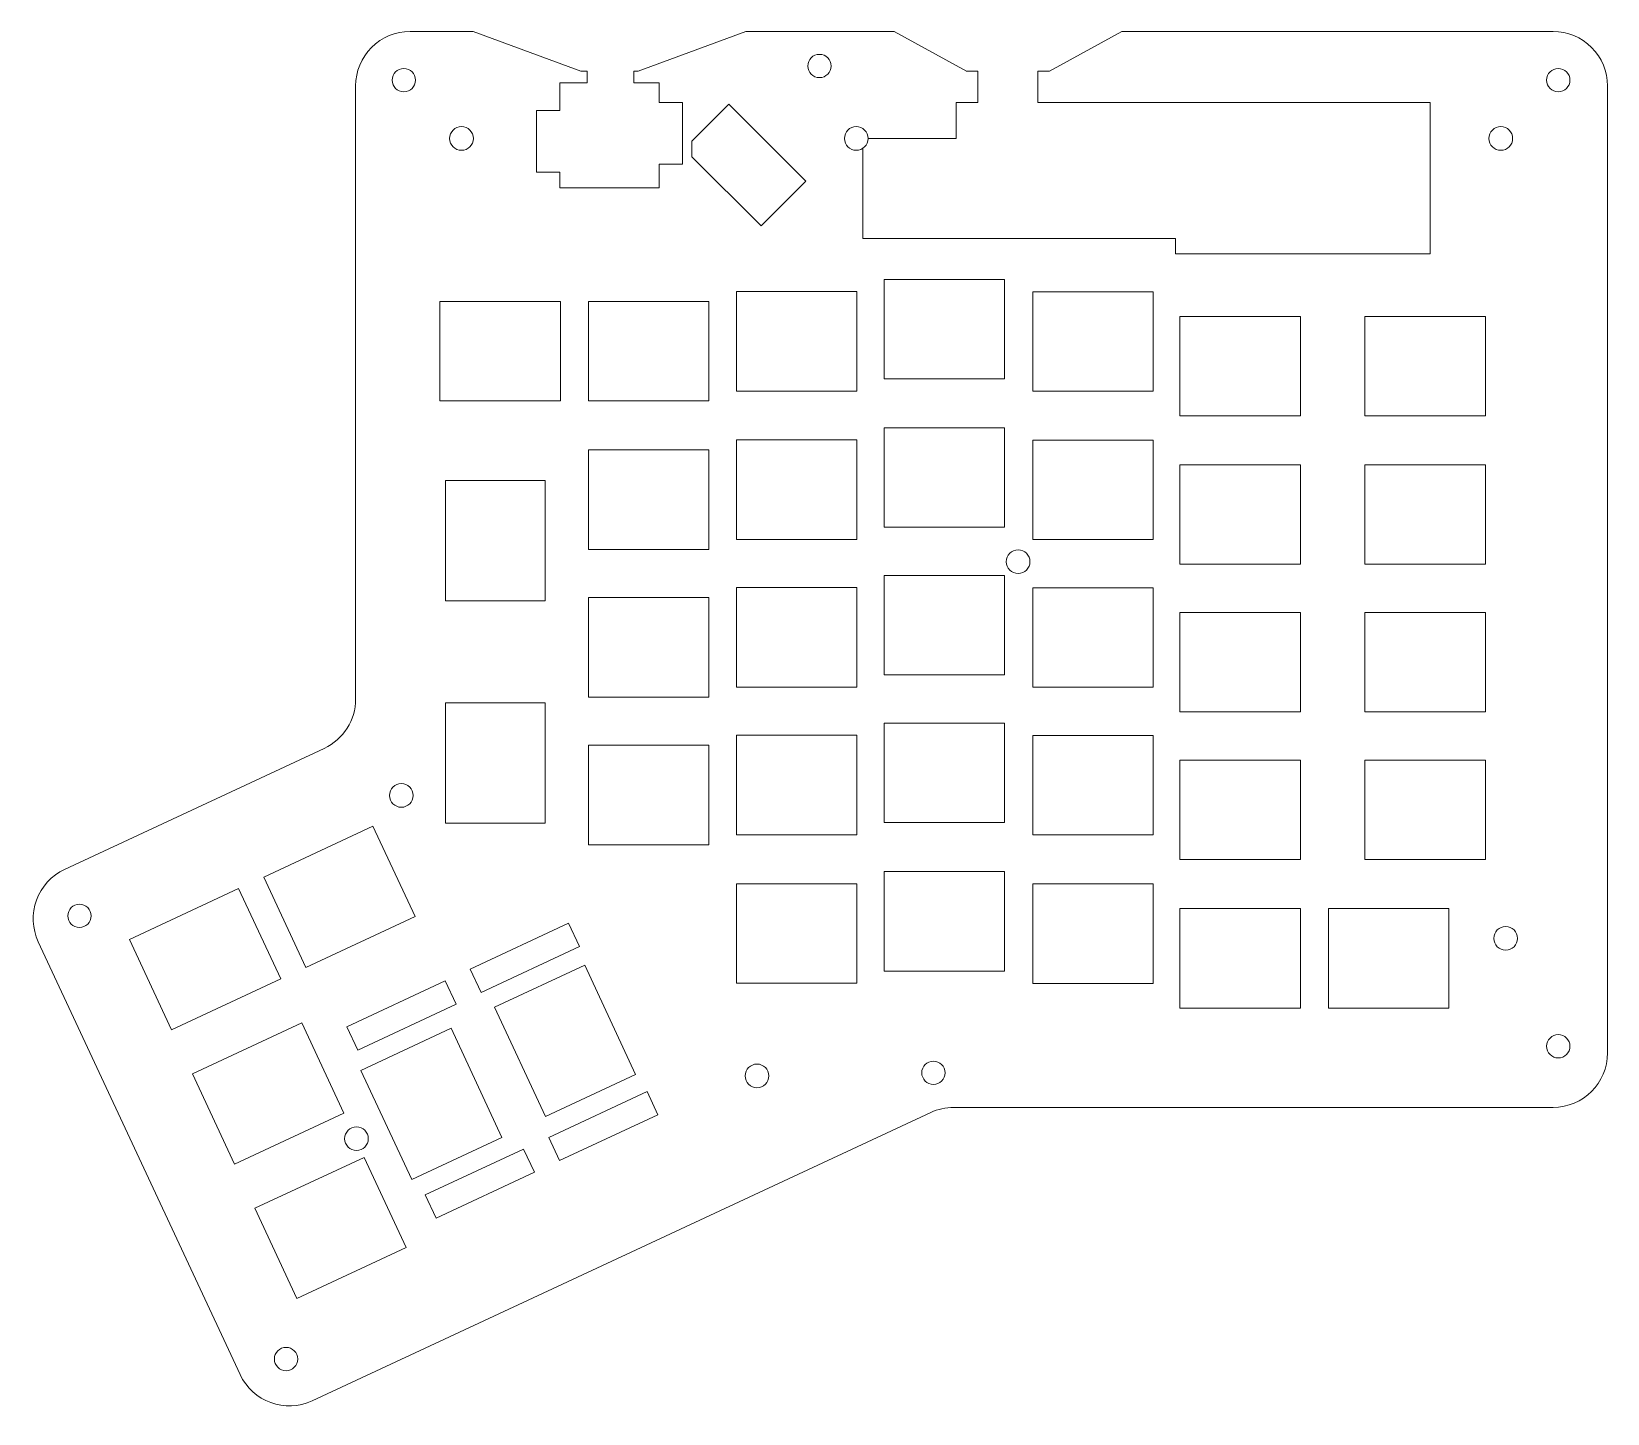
# Model space of a CAD drawing. Header units: inches. Extents: x -15.7 to -7.72, y 1.7 to 8.7.
import ezdxf

# ---------------------------------------------------------------- set-up
doc = ezdxf.new("R2010")
doc.units = ezdxf.units.IN
doc.header["$MEASUREMENT"] = 0
doc.layers.add('Master Layer 2', color=7, linetype='Continuous')

msp = doc.modelspace()

# ---------------------------------------------------------------- linework, layer by layer
at = {"lineweight": 9}
for points in [[(-13.7863, 8.7033), (-13.8594, 8.7033), (-13.9295, 8.6742), (-13.9812, 8.6225), (-13.9812, 8.6225), (-14.0329, 8.5709), (-14.0619, 8.5008), (-14.0619, 8.4277)], [(-7.7199, 8.4277), (-7.7199, 8.5008), (-7.749, 8.5709), (-7.8006, 8.6225), (-7.8006, 8.6225), (-7.8523, 8.6742), (-7.9224, 8.7033), (-7.9955, 8.7033)], [(-15.5364, 4.4587), (-15.6027, 4.4278), (-15.6539, 4.3719), (-15.6789, 4.3032), (-15.6789, 4.3032), (-15.7039, 4.2345), (-15.7006, 4.1587), (-15.6697, 4.0925)]]:
    msp.add_open_spline(points, degree=3, knots=[0, 0, 0, 0, 0.333333, 0.333333, 0.333333, 0.333333, 1, 1, 1, 1], dxfattribs=at)
for points in [[(-13.4669, 8.7033), (-13.4669, 8.7033), (-13.7863, 8.7033), (-13.7863, 8.7033)], [(-13.4669, 8.7033), (-13.4669, 8.7033), (-12.9205, 8.502), (-12.9205, 8.502)], [(-12.6314, 8.502), (-12.6314, 8.502), (-12.0849, 8.7033), (-12.0849, 8.7033)], [(-11.3339, 8.7033), (-11.3339, 8.7033), (-12.0849, 8.7033), (-12.0849, 8.7033)], [(-11.3339, 8.7033), (-11.3339, 8.7033), (-10.9676, 8.502), (-10.9676, 8.502)], [(-10.5473, 8.502), (-10.5473, 8.502), (-10.1809, 8.7033), (-10.1809, 8.7033)], [(-7.9955, 8.7033), (-7.9955, 8.7033), (-10.1809, 8.7033), (-10.1809, 8.7033)], [(-12.9205, 8.502), (-12.9205, 8.502), (-12.8895, 8.502), (-12.8895, 8.502)], [(-12.8895, 8.4429), (-12.8895, 8.4429), (-12.8895, 8.502), (-12.8895, 8.502)], [(-12.6533, 8.502), (-12.6533, 8.502), (-12.6533, 8.4429), (-12.6533, 8.4429)], [(-12.6533, 8.502), (-12.6533, 8.502), (-12.6314, 8.502), (-12.6314, 8.502)], [(-10.9686, 8.502), (-10.9686, 8.502), (-10.9095, 8.502), (-10.9095, 8.502)], [(-10.9095, 8.502), (-10.9095, 8.502), (-10.9095, 8.3444), (-10.9095, 8.3444)], [(-10.6063, 8.502), (-10.6063, 8.502), (-10.6063, 8.3444), (-10.6063, 8.3444)], [(-10.6063, 8.502), (-10.6063, 8.502), (-10.5473, 8.502), (-10.5473, 8.502)], [(-14.0619, 8.4277), (-14.0619, 8.4277), (-14.0619, 5.3218), (-14.0619, 5.3218)], [(-13.0273, 8.4429), (-13.0273, 8.4429), (-13.0273, 8.3034), (-13.0273, 8.3034)], [(-12.8895, 8.4429), (-12.8895, 8.4429), (-13.0273, 8.4429), (-13.0273, 8.4429)], [(-12.5245, 8.4429), (-12.5245, 8.4429), (-12.6533, 8.4429), (-12.6533, 8.4429)], [(-12.5245, 8.3444), (-12.5245, 8.3444), (-12.5245, 8.4429), (-12.5245, 8.4429)], [(-7.7199, 3.5289), (-7.7199, 3.5289), (-7.7199, 8.4277), (-7.7199, 8.4277)], [(-13.0273, 8.3034), (-13.0273, 8.3034), (-13.1453, 8.3034), (-13.1453, 8.3034)], [(-13.1453, 7.99), (-13.1453, 7.99), (-13.1453, 8.3034), (-13.1453, 8.3034)], [(-12.5245, 8.3444), (-12.5245, 8.3444), (-12.4066, 8.3444), (-12.4066, 8.3444)], [(-12.4066, 8.0311), (-12.4066, 8.0311), (-12.4066, 8.3444), (-12.4066, 8.3444)], [(-10.9095, 8.3444), (-10.9095, 8.3444), (-11.0194, 8.3444), (-11.0194, 8.3444)], [(-11.0194, 8.3444), (-11.0194, 8.3444), (-11.0194, 8.1613), (-11.0194, 8.1613)], [(-8.6179, 8.3444), (-8.6179, 8.3444), (-10.6063, 8.3444), (-10.6063, 8.3444)], [(-8.6179, 7.5767), (-8.6179, 7.5767), (-8.6179, 8.3444), (-8.6179, 8.3444)], [(-11.4656, 8.1613), (-11.4656, 8.1613), (-11.0194, 8.1613), (-11.0194, 8.1613)], [(-11.4919, 7.6555), (-11.4919, 7.6555), (-11.4919, 8.112), (-11.4919, 8.112)], [(-13.0273, 7.9901), (-13.0273, 7.9901), (-13.1453, 7.99), (-13.1453, 7.99)], [(-13.0273, 7.9901), (-13.0273, 7.9901), (-13.0273, 7.9114), (-13.0273, 7.9114)], [(-12.5245, 7.9114), (-12.5245, 7.9114), (-12.5245, 8.0312), (-12.5245, 8.0312)], [(-12.5245, 8.0312), (-12.5245, 8.0312), (-12.4066, 8.0311), (-12.4066, 8.0311)], [(-13.0273, 7.9114), (-13.0273, 7.9114), (-12.5245, 7.9114), (-12.5245, 7.9114)], [(-9.9085, 7.6555), (-9.9085, 7.6555), (-11.4919, 7.6555), (-11.4919, 7.6555)], [(-9.9085, 7.6555), (-9.9085, 7.6555), (-9.9085, 7.5767), (-9.9085, 7.5767)], [(-9.9085, 7.5767), (-9.9085, 7.5767), (-8.6179, 7.5767), (-8.6179, 7.5767)], [(-14.2211, 5.072), (-14.124, 5.1173), (-14.0619, 5.2147), (-14.0619, 5.3218)], [(-14.2211, 5.072), (-14.2211, 5.072), (-15.5364, 4.4587), (-15.5364, 4.4587)], [(-15.6697, 4.0925), (-15.6697, 4.0925), (-14.6475, 1.9003), (-14.6475, 1.9003)], [(-7.9955, 3.2533), (-7.8433, 3.2533), (-7.7199, 3.3766), (-7.7199, 3.5288)], [(-14.2813, 1.767), (-14.2813, 1.767), (-11.1487, 3.2274), (-11.1487, 3.2274)], [(-11.0322, 3.2533), (-11.0725, 3.2533), (-11.1122, 3.2444), (-11.1487, 3.2274)], [(-11.0322, 3.2533), (-11.0322, 3.2533), (-7.9955, 3.2533), (-7.9955, 3.2533)], [(-14.6475, 1.9003), (-14.5832, 1.7624), (-14.4192, 1.7027), (-14.2813, 1.767)]]:
    msp.add_open_spline(points, degree=3, dxfattribs=at)
at = {"color": 1, "lineweight": 9}
for points in [[(-12.1711, 8.3346), (-12.1711, 8.3346), (-12.358, 8.1477), (-12.358, 8.1477)], [(-12.1711, 8.3346), (-12.1711, 8.3346), (-11.7813, 7.9449), (-11.7813, 7.9449)], [(-12.358, 8.1477), (-12.358, 8.1477), (-12.358, 8.0691), (-12.358, 8.0691)], [(-12.358, 8.0691), (-12.358, 8.0691), (-12.0076, 7.7186), (-12.0076, 7.7186)], [(-11.7813, 7.9449), (-11.7813, 7.9449), (-12.0076, 7.7186), (-12.0076, 7.7186)]]:
    msp.add_open_spline(points, degree=3, dxfattribs=at)
at = {"layer": 'Master Layer 2', "color": 1, "lineweight": 9}
for points in [[(-11.3851, 6.9439), (-10.7748, 6.9439), (-10.7748, 7.4479), (-11.3851, 7.4479), (-11.3851, 6.9439)], [(-12.1329, 6.8822), (-11.5227, 6.8822), (-11.5227, 7.3862), (-12.1329, 7.3862), (-12.1329, 6.8822)], [(-10.632, 6.8814), (-10.0218, 6.8814), (-10.0218, 7.3854), (-10.632, 7.3854), (-10.632, 6.8814)], [(-13.635, 6.8319), (-13.0248, 6.8319), (-13.0248, 7.3359), (-13.635, 7.3359), (-13.635, 6.8319)], [(-12.883, 6.8319), (-12.2728, 6.8319), (-12.2728, 7.3359), (-12.883, 7.3359), (-12.883, 6.8319)], [(-9.8857, 6.7562), (-9.2754, 6.7562), (-9.2754, 7.2601), (-9.8857, 7.2601), (-9.8857, 6.7562)], [(-8.9487, 6.7562), (-8.3384, 6.7562), (-8.3384, 7.2601), (-8.9487, 7.2601), (-8.9487, 6.7562)], [(-12.1329, 6.1302), (-11.5227, 6.1302), (-11.5227, 6.6342), (-12.1329, 6.6342), (-12.1329, 6.1302)], [(-11.3851, 6.192), (-10.7748, 6.192), (-10.7748, 6.6959), (-11.3851, 6.6959), (-11.3851, 6.192)], [(-10.632, 6.1295), (-10.0218, 6.1295), (-10.0218, 6.6334), (-10.632, 6.6334), (-10.632, 6.1295)], [(-12.883, 6.0799), (-12.2728, 6.0799), (-12.2728, 6.5839), (-12.883, 6.5839), (-12.883, 6.0799)], [(-9.8857, 6.0042), (-9.2754, 6.0042), (-9.2754, 6.5082), (-9.8857, 6.5082), (-9.8857, 6.0042)], [(-8.9487, 6.0042), (-8.3384, 6.0042), (-8.3384, 6.5082), (-8.9487, 6.5082), (-8.9487, 6.0042)], [(-11.3851, 5.4439), (-10.7748, 5.4439), (-10.7748, 5.9479), (-11.3851, 5.9479), (-11.3851, 5.4439)], [(-12.883, 5.3319), (-12.2728, 5.3319), (-12.2728, 5.8359), (-12.883, 5.8359), (-12.883, 5.3319)], [(-12.1329, 5.3822), (-11.5227, 5.3822), (-11.5227, 5.8862), (-12.1329, 5.8862), (-12.1329, 5.3822)], [(-10.632, 5.3814), (-10.0218, 5.3814), (-10.0218, 5.8854), (-10.632, 5.8854), (-10.632, 5.3814)], [(-9.8857, 5.2562), (-9.2754, 5.2562), (-9.2754, 5.7601), (-9.8857, 5.7601), (-9.8857, 5.2562)], [(-8.9487, 5.2562), (-8.3384, 5.2562), (-8.3384, 5.7601), (-8.9487, 5.7601), (-8.9487, 5.2562)], [(-11.3851, 4.6959), (-10.7748, 4.6959), (-10.7748, 5.1998), (-11.3851, 5.1998), (-11.3851, 4.6959)], [(-12.1329, 4.6342), (-11.5227, 4.6342), (-11.5227, 5.1381), (-12.1329, 5.1381), (-12.1329, 4.6342)], [(-10.632, 4.6334), (-10.0218, 4.6334), (-10.0218, 5.1373), (-10.632, 5.1373), (-10.632, 4.6334)], [(-12.883, 4.5839), (-12.2728, 4.5839), (-12.2728, 5.0878), (-12.883, 5.0878), (-12.883, 4.5839)], [(-9.8857, 4.5082), (-9.2754, 4.5082), (-9.2754, 5.0121), (-9.8857, 5.0121), (-9.8857, 4.5082)], [(-8.9487, 4.5082), (-8.3384, 4.5082), (-8.3384, 5.0121), (-8.9487, 5.0121), (-8.9487, 4.5082)], [(-11.3851, 3.9439), (-10.7748, 3.9439), (-10.7748, 4.4479), (-11.3851, 4.4479), (-11.3851, 3.9439)], [(-12.1329, 3.8822), (-11.5227, 3.8822), (-11.5227, 4.3862), (-12.1329, 4.3862), (-12.1329, 3.8822)], [(-10.632, 3.8814), (-10.0218, 3.8814), (-10.0218, 4.3854), (-10.632, 4.3854), (-10.632, 3.8814)], [(-9.8857, 3.7562), (-9.2754, 3.7562), (-9.2754, 4.2601), (-9.8857, 4.2601), (-9.8857, 3.7562)], [(-9.1337, 3.7562), (-8.5235, 3.7562), (-8.5235, 4.2601), (-9.1337, 4.2601), (-9.1337, 3.7562)]]:
    msp.add_lwpolyline(points, close=True, dxfattribs=at)
for points in [[(-11.7712, 8.5286), (-11.7712, 8.5612), (-11.7447, 8.5877), (-11.7121, 8.5877), (-11.7121, 8.5877), (-11.6795, 8.5877), (-11.653, 8.5612), (-11.653, 8.5286), (-11.653, 8.5286), (-11.653, 8.496), (-11.6795, 8.4696), (-11.7121, 8.4696), (-11.7121, 8.4696), (-11.7447, 8.4696), (-11.7712, 8.496), (-11.7712, 8.5286)], [(-13.8768, 8.457), (-13.8768, 8.4896), (-13.8504, 8.5161), (-13.8177, 8.5161), (-13.8177, 8.5161), (-13.7851, 8.5161), (-13.7587, 8.4896), (-13.7587, 8.457), (-13.7587, 8.457), (-13.7587, 8.4244), (-13.7851, 8.398), (-13.8177, 8.398), (-13.8177, 8.398), (-13.8504, 8.398), (-13.8768, 8.4244), (-13.8768, 8.457)], [(-8.0283, 8.457), (-8.0283, 8.4896), (-8.0018, 8.5161), (-7.9692, 8.5161), (-7.9692, 8.5161), (-7.9366, 8.5161), (-7.9102, 8.4896), (-7.9102, 8.457), (-7.9102, 8.457), (-7.9102, 8.4244), (-7.9366, 8.398), (-7.9692, 8.398), (-7.9692, 8.398), (-8.0018, 8.398), (-8.0283, 8.4244), (-8.0283, 8.457)], [(-13.5856, 8.1616), (-13.5856, 8.1948), (-13.5587, 8.2216), (-13.5256, 8.2216), (-13.5256, 8.2216), (-13.4925, 8.2216), (-13.4656, 8.1948), (-13.4656, 8.1616), (-13.4656, 8.1616), (-13.4656, 8.1285), (-13.4925, 8.1016), (-13.5256, 8.1016), (-13.5256, 8.1016), (-13.5587, 8.1016), (-13.5856, 8.1285), (-13.5856, 8.1616)], [(-8.3206, 8.1616), (-8.3206, 8.1948), (-8.2937, 8.2216), (-8.2606, 8.2216), (-8.2606, 8.2216), (-8.2275, 8.2216), (-8.2006, 8.1948), (-8.2006, 8.1616), (-8.2006, 8.1616), (-8.2006, 8.1285), (-8.2275, 8.1016), (-8.2606, 8.1016), (-8.2606, 8.1016), (-8.2937, 8.1016), (-8.3206, 8.1285), (-8.3206, 8.1616)], [(-13.1023, 5.8191), (-13.1023, 5.8191), (-13.1023, 6.4293), (-13.1023, 6.4293), (-13.1023, 6.4293), (-13.1023, 6.4293), (-13.6063, 6.4293), (-13.6063, 6.4293), (-13.6063, 6.4293), (-13.6063, 6.4293), (-13.6063, 5.8191), (-13.6063, 5.8191), (-13.6063, 5.8191), (-13.6063, 5.8191), (-13.1023, 5.8191), (-13.1023, 5.8191)], [(-10.7656, 6.0176), (-10.7656, 6.0508), (-10.7387, 6.0776), (-10.7056, 6.0776), (-10.7056, 6.0776), (-10.6725, 6.0776), (-10.6456, 6.0508), (-10.6456, 6.0176), (-10.6456, 6.0176), (-10.6456, 5.9845), (-10.6725, 5.9576), (-10.7056, 5.9576), (-10.7056, 5.9576), (-10.7387, 5.9576), (-10.7656, 5.9845), (-10.7656, 6.0176)], [(-13.1023, 4.6931), (-13.1023, 4.6931), (-13.1023, 5.3033), (-13.1023, 5.3033), (-13.1023, 5.3033), (-13.1023, 5.3033), (-13.6063, 5.3033), (-13.6063, 5.3033), (-13.6063, 5.3033), (-13.6063, 5.3033), (-13.6063, 4.6931), (-13.6063, 4.6931), (-13.6063, 4.6931), (-13.6063, 4.6931), (-13.1023, 4.6931), (-13.1023, 4.6931)], [(-13.8906, 4.8336), (-13.8906, 4.8668), (-13.8637, 4.8936), (-13.8306, 4.8936), (-13.8306, 4.8936), (-13.7975, 4.8936), (-13.7706, 4.8668), (-13.7706, 4.8336), (-13.7706, 4.8336), (-13.7706, 4.8005), (-13.7975, 4.7736), (-13.8306, 4.7736), (-13.8306, 4.7736), (-13.8637, 4.7736), (-13.8906, 4.8005), (-13.8906, 4.8336)], [(-13.9741, 4.6773), (-13.9741, 4.6773), (-14.5271, 4.4194), (-14.5271, 4.4194), (-14.5271, 4.4194), (-14.5271, 4.4194), (-14.3142, 3.9627), (-14.3142, 3.9627), (-14.3142, 3.9627), (-14.3142, 3.9627), (-13.7611, 4.2206), (-13.7611, 4.2206), (-13.7611, 4.2206), (-13.7611, 4.2206), (-13.9741, 4.6773), (-13.9741, 4.6773)], [(-14.6546, 4.3613), (-14.6546, 4.3613), (-15.2077, 4.1034), (-15.2077, 4.1034), (-15.2077, 4.1034), (-15.2077, 4.1034), (-14.9947, 3.6467), (-14.9947, 3.6467), (-14.9947, 3.6467), (-14.9947, 3.6467), (-14.4417, 3.9046), (-14.4417, 3.9046), (-14.4417, 3.9046), (-14.4417, 3.9046), (-14.6546, 4.3613), (-14.6546, 4.3613)], [(-15.5202, 4.2233), (-15.5202, 4.2559), (-15.4937, 4.2824), (-15.4611, 4.2824), (-15.4611, 4.2824), (-15.4285, 4.2824), (-15.4021, 4.2559), (-15.4021, 4.2233), (-15.4021, 4.2233), (-15.4021, 4.1907), (-15.4285, 4.1643), (-15.4611, 4.1643), (-15.4611, 4.1643), (-15.4937, 4.1643), (-15.5202, 4.1907), (-15.5202, 4.2233)], [(-8.2956, 4.1096), (-8.2956, 4.1428), (-8.2687, 4.1696), (-8.2356, 4.1696), (-8.2356, 4.1696), (-8.2025, 4.1696), (-8.1756, 4.1428), (-8.1756, 4.1096), (-8.1756, 4.1096), (-8.1756, 4.0765), (-8.2025, 4.0496), (-8.2356, 4.0496), (-8.2356, 4.0496), (-8.2687, 4.0496), (-8.2956, 4.0765), (-8.2956, 4.1096)], [(-12.6437, 3.4202), (-12.6437, 3.4202), (-12.9016, 3.9732), (-12.9016, 3.9732), (-12.9016, 3.9732), (-12.9016, 3.9732), (-13.3583, 3.7602), (-13.3583, 3.7602), (-13.3583, 3.7602), (-13.3583, 3.7602), (-13.1004, 3.2072), (-13.1004, 3.2072), (-13.1004, 3.2072), (-13.1004, 3.2072), (-12.6437, 3.4202), (-12.6437, 3.4202)], [(-14.3352, 3.6808), (-14.3352, 3.6808), (-14.8882, 3.4229), (-14.8882, 3.4229), (-14.8882, 3.4229), (-14.8882, 3.4229), (-14.6753, 2.9662), (-14.6753, 2.9662), (-14.6753, 2.9662), (-14.6753, 2.9662), (-14.1222, 3.2241), (-14.1222, 3.2241), (-14.1222, 3.2241), (-14.1222, 3.2241), (-14.3352, 3.6808), (-14.3352, 3.6808)], [(-13.3208, 3.1007), (-13.3208, 3.1007), (-13.5786, 3.6538), (-13.5786, 3.6538), (-13.5786, 3.6538), (-13.5786, 3.6538), (-14.0354, 3.4408), (-14.0354, 3.4408), (-14.0354, 3.4408), (-14.0354, 3.4408), (-13.7775, 2.8877), (-13.7775, 2.8877), (-13.7775, 2.8877), (-13.7775, 2.8877), (-13.3208, 3.1007), (-13.3208, 3.1007)], [(-8.0283, 3.5627), (-8.0283, 3.5953), (-8.0018, 3.6218), (-7.9692, 3.6218), (-7.9692, 3.6218), (-7.9366, 3.6218), (-7.9102, 3.5953), (-7.9102, 3.5627), (-7.9102, 3.5627), (-7.9102, 3.5301), (-7.9366, 3.5037), (-7.9692, 3.5037), (-7.9692, 3.5037), (-8.0018, 3.5037), (-8.0283, 3.5301), (-8.0283, 3.5627)], [(-12.0886, 3.4126), (-12.0886, 3.4458), (-12.0617, 3.4726), (-12.0286, 3.4726), (-12.0286, 3.4726), (-11.9955, 3.4726), (-11.9686, 3.4458), (-11.9686, 3.4126), (-11.9686, 3.4126), (-11.9686, 3.3795), (-11.9955, 3.3526), (-12.0286, 3.3526), (-12.0286, 3.3526), (-12.0617, 3.3526), (-12.0886, 3.3795), (-12.0886, 3.4126)], [(-11.1939, 3.4286), (-11.1939, 3.4612), (-11.1674, 3.4877), (-11.1348, 3.4877), (-11.1348, 3.4877), (-11.1022, 3.4877), (-11.0757, 3.4612), (-11.0757, 3.4286), (-11.0757, 3.4286), (-11.0757, 3.396), (-11.1022, 3.3696), (-11.1348, 3.3696), (-11.1348, 3.3696), (-11.1674, 3.3696), (-11.1939, 3.396), (-11.1939, 3.4286)], [(-14.1176, 3.0946), (-14.1176, 3.1278), (-14.0907, 3.1546), (-14.0576, 3.1546), (-14.0576, 3.1546), (-14.0245, 3.1546), (-13.9976, 3.1278), (-13.9976, 3.0946), (-13.9976, 3.0946), (-13.9976, 3.0615), (-14.0245, 3.0346), (-14.0576, 3.0346), (-14.0576, 3.0346), (-14.0907, 3.0346), (-14.1176, 3.0615), (-14.1176, 3.0946)], [(-14.0192, 3.0002), (-14.0192, 3.0002), (-14.5723, 2.7423), (-14.5723, 2.7423), (-14.5723, 2.7423), (-14.5723, 2.7423), (-14.3593, 2.2856), (-14.3593, 2.2856), (-14.3593, 2.2856), (-14.3593, 2.2856), (-13.8062, 2.5435), (-13.8062, 2.5435), (-13.8062, 2.5435), (-13.8062, 2.5435), (-14.0192, 3.0002), (-14.0192, 3.0002)], [(-14.4735, 1.9786), (-14.4735, 2.0112), (-14.447, 2.0377), (-14.4144, 2.0377), (-14.4144, 2.0377), (-14.3818, 2.0377), (-14.3554, 2.0112), (-14.3554, 1.9786), (-14.3554, 1.9786), (-14.3554, 1.946), (-14.3818, 1.9195), (-14.4144, 1.9195), (-14.4144, 1.9195), (-14.447, 1.9195), (-14.4735, 1.946), (-14.4735, 1.9786)]]:
    msp.add_open_spline(points, degree=3, knots=[0, 0, 0, 0, 0.2, 0.2, 0.2, 0.2, 0.4, 0.4, 0.4, 0.4, 0.6, 0.6, 0.6, 0.6, 1, 1, 1, 1], dxfattribs=at)
at = {"layer": 'Master Layer 2', "lineweight": 9}
msp.add_open_spline([(-11.5856, 8.1616), (-11.5856, 8.1948), (-11.5587, 8.2216), (-11.5256, 8.2216), (-11.5256, 8.2216), (-11.4925, 8.2216), (-11.4656, 8.1948), (-11.4656, 8.1616), (-11.4656, 8.1616), (-11.4656, 8.1285), (-11.4925, 8.1016), (-11.5256, 8.1016), (-11.5256, 8.1016), (-11.5587, 8.1016), (-11.5856, 8.1285), (-11.5856, 8.1616)], degree=3, knots=[0, 0, 0, 0, 0.2, 0.2, 0.2, 0.2, 0.4, 0.4, 0.4, 0.4, 0.6, 0.6, 0.6, 0.6, 1, 1, 1, 1], dxfattribs=at)
at = {"layer": 'Master Layer 2', "color": 1, "lineweight": 9}
for points in [[(-13.4812, 3.9534), (-13.4812, 3.9534), (-12.9828, 4.1858), (-12.9828, 4.1858)], [(-12.9828, 4.1858), (-12.9828, 4.1858), (-12.9278, 4.068), (-12.9278, 4.068)], [(-12.9278, 4.068), (-12.9278, 4.068), (-13.4263, 3.8356), (-13.4263, 3.8356)], [(-13.4263, 3.8356), (-13.4263, 3.8356), (-13.4812, 3.9534), (-13.4812, 3.9534)], [(-14.1065, 3.6617), (-14.1065, 3.6617), (-13.6081, 3.8942), (-13.6081, 3.8942)], [(-13.6081, 3.8942), (-13.6081, 3.8942), (-13.5531, 3.7764), (-13.5531, 3.7764)], [(-13.5531, 3.7764), (-13.5531, 3.7764), (-14.0516, 3.5439), (-14.0516, 3.5439)], [(-14.0516, 3.5439), (-14.0516, 3.5439), (-14.1065, 3.6617), (-14.1065, 3.6617)], [(-13.084, 3.1014), (-13.084, 3.1014), (-12.5855, 3.3339), (-12.5855, 3.3339)], [(-12.5855, 3.3339), (-12.5855, 3.3339), (-12.5306, 3.2161), (-12.5306, 3.2161)], [(-12.5306, 3.2161), (-12.5306, 3.2161), (-13.029, 2.9836), (-13.029, 2.9836)], [(-13.7093, 2.8098), (-13.7093, 2.8098), (-13.2108, 3.0422), (-13.2108, 3.0422)], [(-13.2108, 3.0422), (-13.2108, 3.0422), (-13.1559, 2.9244), (-13.1559, 2.9244)], [(-13.029, 2.9836), (-13.029, 2.9836), (-13.084, 3.1014), (-13.084, 3.1014)], [(-13.1559, 2.9244), (-13.1559, 2.9244), (-13.6543, 2.692), (-13.6543, 2.692)], [(-13.6543, 2.692), (-13.6543, 2.692), (-13.7093, 2.8098), (-13.7093, 2.8098)]]:
    msp.add_open_spline(points, degree=3, dxfattribs=at)

doc.saveas('drawing.dxf')
